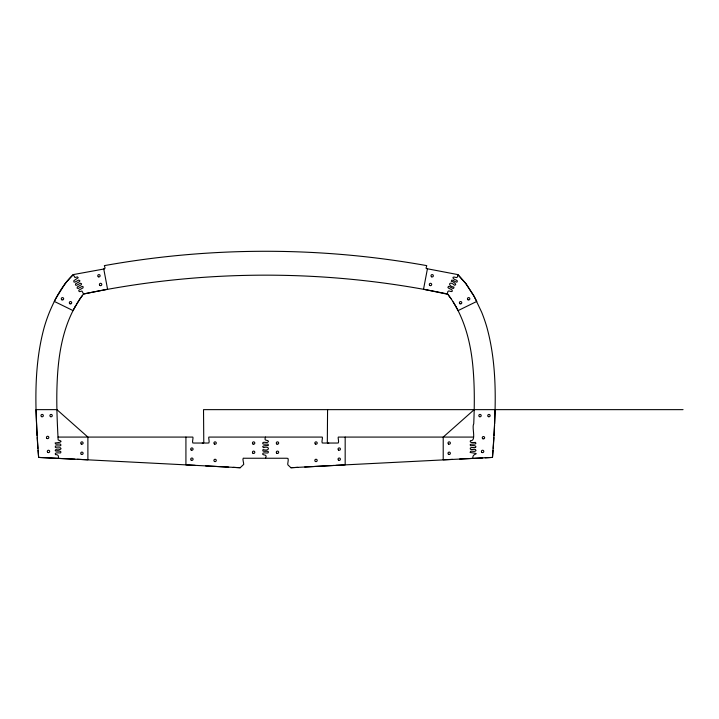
<?xml version="1.0" encoding="UTF-8"?>
<svg xmlns="http://www.w3.org/2000/svg" width="719" height="719" viewBox="0 0 719 719"><rect width="100%" height="100%" fill="white"/><g stroke="black" fill="none" stroke-linecap="round" stroke-linejoin="round"><path stroke-width="1.08" d="M495.076 409.641L494.627 423.824M494.573 425.001L494.034 435.768M493.935 437.574L493.207 448.404M335.944 465.346L473.039 458.389C471.322 452.619 482.862 454.462 470.118 452.467C469.947 449.456 475.016 452.844 475.996 450.543C475.789 447.982 471.925 450.355 470.388 449.258C468.923 446.499 474.468 447.973 475.627 447.506C477.407 445.007 471.331 445.492 470.747 445.852C467.503 442.518 478.405 445.762 475.385 442.338C474.702 442.536 468.698 443.237 470.442 440.666C476.769 441.394 471.502 427.428 473.74 423.797C474.522 405.282 474.657 386.714 473.039 368.245C471.107 345.183 465.606 321.896 453.249 302.07M493.063 450.211L492.479 457.419L485.181 457.805M466.164 283.987L457.85 274.595L427.428 268.789L423.527 289.245L447.748 294.287M73.194 310.32C61.69 332.771 58.086 358.26 57.116 383.2C56.316 402.137 57.152 421.109 58.158 440.001C64.818 441.646 58.383 442.769 55.129 442.931C55.174 445.573 59.201 443.192 60.711 444.279C62.158 447.092 56.594 445.429 55.426 446.068C53.835 448.638 59.74 447.874 60.351 447.685C63.281 449.645 56.325 450.489 55.983 449.456C52.253 452.817 62.948 449.303 60.603 452.916C59.542 453.177 53.934 451.945 55.426 454.624C57.61 454.444 59.282 455.63 58.068 458.389L74.839 459.198M73.662 309.422L73.059 310.599L54.311 301.423L55.714 298.691M73.329 310.069L74.452 307.93M73.814 309.116L79.369 299.733M83.359 294.287L83.584 294.008A888.783 888.783 0 0 1 447.47 293.954C447.488 288.103 450.777 292.93 452.359 291.141C453.024 288.58 445.888 288.822 448.413 286.387C450.004 286.153 454.138 290.584 453.995 287.151C446.832 286 449.456 279.988 454.498 285.263C458.12 285.101 452.7 280.949 451.298 281.336C451.334 277.974 455.253 282.45 456.907 282.163C459.459 279.745 452.197 279.979 452.988 277.345C454.678 275.772 457.769 280.329 457.85 274.595L465.373 282.944L473.318 294.943M56.001 298.151L64.737 284.257M74.605 307.633L74.938 307.04M75.1 306.743L76.025 305.108M76.502 304.29L80.618 297.909M79.548 299.455L82.64 295.194M80.78 297.693L81.247 297.037M81.427 296.794L82.451 295.446M64.935 283.987L66.373 282.109M66.588 281.839L73.257 274.595L104.426 268.915L105.073 268.034L104.363 265.626A912.645 912.645 0 0 1 426.744 265.626L426.043 268.223L427.428 268.789M83.062 294.664L83.638 293.954L107.58 289.245L103.734 268.825M83.584 294.008L81.93 291.033L79.539 291.671L78.677 290.889L79.027 290.063L82.982 287.906L83.188 286.809L82.164 286.369L78.236 288.445L77.194 288.211L77.239 286.998L81.238 284.796L81.553 283.771L80.465 283.214L76.484 285.317L75.504 285.057L75.549 283.843L79.548 281.641L79.89 280.752L78.775 280.059L74.794 282.163L73.859 281.956L73.85 280.689L78.218 277.732L77.418 276.878L74.956 277.516L73.257 274.595C62.382 284.931 55.174 298.52 49.44 312.217A157.434 157.434 0 0 0 44.362 326.812C32.589 369.251 35.582 414.009 38.628 457.419L87.889 459.792L87.889 437.08L56.909 409.641L36.031 409.641L37.064 435.768M233.289 467.377L240.209 467.718L243.184 464.887C245.134 465.454 240.847 456.592 244.451 458.246L286.656 458.246C289.973 456.96 286.917 464.663 287.915 464.887L290.898 467.718L297.81 467.377M328.799 443.084L327.882 443.237L327.316 442.428L327.576 409.641M474.198 409.641L443.21 437.08L443.21 459.792L452.53 459.369M304.73 467.017L345.174 464.86L345.174 437.08M333.94 465.463L290.898 467.718M482.755 457.922L459.711 459.01M474.252 458.336L492.479 457.419C495.526 414.009 498.519 369.251 486.745 326.812A157.434 157.434 0 0 0 481.667 312.217L474.261 296.614L466.37 284.257M683.05 409.641L203.522 409.641L203.783 442.428L203.162 443.264L202.255 443.039M58.068 437.08L192.791 437.08C193.86 437.269 190.886 444.378 194.049 443.039L207.629 443.039C210.775 444.369 207.935 437.224 208.887 437.08L322.211 437.08C323.28 437.269 320.315 444.378 323.478 443.039L337.049 443.039C340.186 444.369 337.436 437.269 338.316 437.08L473.039 437.08M77.319 459.288L195.155 465.346M56.855 458.336L38.628 457.419L38.035 450.211M240.209 467.718L185.924 464.86L185.924 437.08M228.678 467.134L205.643 465.903M447.47 293.954L447.937 294.529M447.91 294.502L449.537 296.605M448.656 295.446L450.328 297.693M449.878 297.073L450.795 298.349M450.525 297.972L451.496 299.374M451.397 299.23L452.7 301.198M452.997 301.665L456.008 306.743M473.623 295.473L476.796 301.423L458.057 310.617L457.778 310.069M456.17 307.04L456.493 307.633M456.655 307.93L456.969 308.523M457.23 309.017L457.509 309.547M37.9 448.404L37.172 437.574M265.554 437.08C263.433 441.556 267.549 439.453 268.52 441.268C268.241 444.234 261.851 440.414 262.723 443.695C264.089 445.259 269.257 442.482 268.295 445.591C267.126 445.573 260.485 445.403 263.397 447.658C270.263 445.376 270.047 451.865 263.019 449.573C261.294 452.521 266.938 450.66 268.25 451.478C269.607 454.938 262.624 451.083 262.588 454.129C263.729 455.783 267.558 453.869 265.554 458.246M81.328 444.072A1.195 1.195 0 0 0 83.116 443.039A1.195 1.195 0 0 0 81.328 442.005A1.195 1.195 0 0 0 81.328 444.072M81.328 454.327A1.195 1.195 0 0 0 83.116 453.294A1.195 1.195 0 0 0 81.328 452.26A1.195 1.195 0 0 0 81.328 454.327M191.227 450.085A1.195 1.195 0 0 0 193.078 449.177A1.195 1.195 0 0 0 191.371 448.027A1.195 1.195 0 0 0 191.227 450.085M191.299 460.241A1.195 1.195 0 0 0 193.087 459.207A1.195 1.195 0 0 0 191.299 458.174A1.195 1.195 0 0 0 191.299 460.241M253.025 444.072A1.195 1.195 0 0 0 254.814 443.039A1.195 1.195 0 0 0 253.025 442.005A1.195 1.195 0 0 0 253.025 444.072M253.025 453.312A1.195 1.195 0 0 0 254.814 452.278A1.195 1.195 0 0 0 253.025 451.253A1.195 1.195 0 0 0 253.025 453.312M214.496 444.072A1.195 1.195 0 0 0 216.284 443.039A1.195 1.195 0 0 0 214.496 442.005A1.195 1.195 0 0 0 214.496 444.072M214.496 461.472A1.195 1.195 0 0 0 216.284 460.439A1.195 1.195 0 0 0 214.496 459.405A1.195 1.195 0 0 0 214.496 461.472M448.584 454.327A1.195 1.195 0 0 0 450.373 453.294A1.195 1.195 0 0 0 448.584 452.26A1.195 1.195 0 0 0 448.584 454.327M448.584 444.072A1.195 1.195 0 0 0 450.373 443.039A1.195 1.195 0 0 0 448.584 442.005A1.195 1.195 0 0 0 448.584 444.072M338.613 460.241A1.195 1.195 0 0 0 340.402 459.207A1.195 1.195 0 0 0 338.613 458.174A1.195 1.195 0 0 0 338.613 460.241M276.887 444.072A1.195 1.195 0 0 0 278.675 443.039A1.195 1.195 0 0 0 276.887 442.005A1.195 1.195 0 0 0 276.887 444.072M315.416 461.472A1.195 1.195 0 0 0 317.205 460.439A1.195 1.195 0 0 0 315.416 459.405A1.195 1.195 0 0 0 315.416 461.472M315.416 444.072A1.195 1.195 0 0 0 317.205 443.039A1.195 1.195 0 0 0 315.416 442.005A1.195 1.195 0 0 0 315.416 444.072M276.887 453.312A1.195 1.195 0 0 0 278.675 452.278A1.195 1.195 0 0 0 276.887 451.253A1.195 1.195 0 0 0 276.887 453.312M338.541 450.085A1.195 1.195 0 0 0 340.402 449.177A1.195 1.195 0 0 0 338.685 448.027A1.195 1.195 0 0 0 338.541 450.085M431.571 276.797A1.195 1.195 0 0 0 433.359 275.763A1.195 1.195 0 0 0 431.571 274.739A1.195 1.195 0 0 0 431.571 276.797M429.836 285.479A1.195 1.195 0 0 0 431.688 284.571A1.195 1.195 0 0 0 429.98 283.412A1.195 1.195 0 0 0 429.836 285.479M100.004 285.524A1.195 1.195 0 0 0 101.792 284.49A1.195 1.195 0 0 0 100.004 283.457A1.195 1.195 0 0 0 100.004 285.524M98.341 276.797A1.195 1.195 0 0 0 100.13 275.763A1.195 1.195 0 0 0 98.341 274.739A1.195 1.195 0 0 0 98.341 276.797M482.009 452.467A1.195 1.195 0 0 0 483.797 451.433A1.195 1.195 0 0 0 482.009 450.4A1.195 1.195 0 0 0 482.009 452.467M482.853 438.761A1.195 1.195 0 0 0 484.642 437.727A1.195 1.195 0 0 0 482.853 436.694A1.195 1.195 0 0 0 482.853 438.761M479.42 416.643A1.195 1.195 0 0 0 481.209 415.609A1.195 1.195 0 0 0 479.42 414.575A1.195 1.195 0 0 0 479.42 416.643M488.354 416.643A1.195 1.195 0 0 0 490.142 415.609A1.195 1.195 0 0 0 488.354 414.575A1.195 1.195 0 0 0 488.354 416.643M459.998 303.76A1.195 1.195 0 0 0 461.787 302.735A1.195 1.195 0 0 0 459.998 301.701A1.195 1.195 0 0 0 459.998 303.76M468.042 299.814A1.195 1.195 0 0 0 469.831 298.78A1.195 1.195 0 0 0 468.042 297.747A1.195 1.195 0 0 0 468.042 299.814M47.903 452.467A1.195 1.195 0 0 0 49.692 451.433A1.195 1.195 0 0 0 47.903 450.4A1.195 1.195 0 0 0 47.903 452.467M47.041 438.491A1.195 1.195 0 0 0 48.829 437.458A1.195 1.195 0 0 0 47.041 436.424A1.195 1.195 0 0 0 47.041 438.491M69.914 303.76A1.195 1.195 0 0 0 71.702 302.735A1.195 1.195 0 0 0 69.914 301.701A1.195 1.195 0 0 0 69.914 303.76M61.87 299.814A1.195 1.195 0 0 0 63.658 298.78A1.195 1.195 0 0 0 61.87 297.747A1.195 1.195 0 0 0 61.87 299.814M50.492 416.643A1.195 1.195 0 0 0 52.28 415.609A1.195 1.195 0 0 0 50.492 414.575A1.195 1.195 0 0 0 50.492 416.643M41.549 416.643A1.195 1.195 0 0 0 43.347 415.609A1.195 1.195 0 0 0 41.549 414.575A1.195 1.195 0 0 0 41.549 416.643"/></g></svg>
